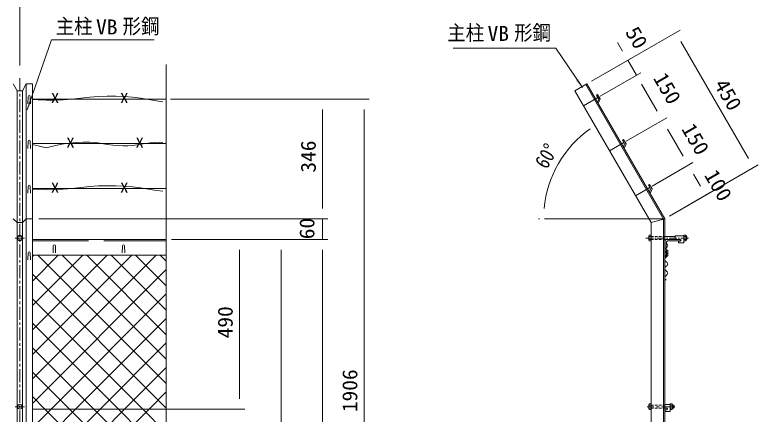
# Model space of a CAD drawing. Units: millimetres, scale not verified. Extents: x -4455 to 4455, y -3150 to 3150.
# Drawn here: x -1440 to 708, y 611 to 1765 of the extents above; entities that cross this region are included whole.
import ezdxf
from ezdxf.enums import TextEntityAlignment as Align

# ---------------------------------------------------------------- set-up
doc = ezdxf.new("R2010")
doc.units = ezdxf.units.MM
doc.header["$LTSCALE"] = 30
for name, pattern in [('DASHED', [7.5, 6, -1.5]), ('USER1', [2, 1.25, -0.25, 0.25, -0.25]), ('USER2', [0.375, 0.25, -0.125]), ('USER4', [1.125, 0.75, -0.125, 0.125, -0.125])]:
    doc.linetypes.add(name, pattern=pattern)
for name, color, linetype, lineweight in [('0-0_1部材', 3, 'Continuous', 18), ('0-1_7詳細', 7, 'Continuous', 18), ('0-2_6文字', 3, 'Continuous', 9), ('0-3_5寸法', 1, 'Continuous', 18), ('0-5_8部品', 3, 'Continuous', 18), ('0-6_0', 3, 'Continuous', 18), ('0-8_2網', 4, 'Continuous', 18), ('0-9_AMI', 3, 'Continuous', 18), ('0-B_中心線', 1, 'USER1', 18), ('0-D_BUHIN', 3, 'Continuous', 18)]:
    doc.layers.add(name, color=color, linetype=linetype, lineweight=lineweight)
doc.styles.add('ＭＳ ゴシック', font='')
doc.styles.get('ＭＳ ゴシック').set_extended_font_data('MS Gothic')

msp = doc.modelspace()

# ---------------------------------------------------------------- linework, layer by layer
at = {"layer": '0-0_1部材', "color": 1}
for p, q in [((316.14, 1659.42), (301.14, 1685.4)), ((226.21, 1572.85), (344.13, 1640.93)), ((356.14, 1590.13), (331.14, 1633.43)), ((251.21, 1529.55), (369.13, 1597.63)), ((251.21, 1529.55), (369.13, 1597.63)), ((371.14, 1564.15), (416.14, 1486.21)), ((371.14, 1564.15), (386.14, 1538.17)), ((244.68, 1525.78), (203.58, 1502.05)), ((-1389.01, 1521.64), (-1002.19, 1521.64)), ((326.21, 1399.65), (444.13, 1467.73)), ((326.21, 1399.65), (444.13, 1467.73)), ((446.14, 1434.25), (491.14, 1356.31)), ((319.68, 1395.88), (278.58, 1372.15)), ((-1389.01, 1392.79), (-1002.19, 1392.79)), ((401.21, 1269.74), (519.13, 1337.83)), ((401.21, 1269.74), (519.13, 1337.83)), ((521.14, 1304.35), (541.14, 1269.7)), ((-1389.01, 1262.89), (-1002.19, 1262.89)), ((394.68, 1265.98), (353.58, 1242.24)), ((451.21, 1183.14), (569.13, 1251.22))]:
    msp.add_line(p, q, dxfattribs=at)
at = {"layer": '0-0_1部材', "color": 4}
msp.add_line((-1002.19, 414.18), (-1002.19, 1621.63), dxfattribs=at)
at = {"layer": '0-0_1部材', "color": 7, "lineweight": 9}
for p, q in [((-1433.01, 1545.35), (-1444.51, 1565.35)), ((-1418.01, 1545.35), (-1406.51, 1565.35)), ((-1389.01, 1565.35), (-1406.51, 1565.35)), ((-1389.01, 1565.35), (-1389.01, -684.36)), ((210.19, 1563.6), (434.72, 1174.7)), ((-1433.01, 1545.35), (-1418.01, 1545.35)), ((178.58, 1545.35), (398.22, 1164.92)), ((244.01, 1534.94), (251.5, 1521.98)), ((243.47, 1512.96), (247.05, 1521.69)), ((246, 1508.58), (251.5, 1521.98)), ((319.01, 1405.04), (315.55, 1403.04)), ((315.55, 1403.04), (322.05, 1391.78)), ((319.01, 1405.04), (326.5, 1392.08)), ((318.47, 1383.06), (322.05, 1391.78)), ((321, 1378.68), (326.5, 1392.08)), ((394.01, 1275.14), (401.5, 1262.18)), ((393.47, 1253.15), (397.05, 1261.88)), ((396, 1248.77), (401.5, 1262.18)), ((-1433.01, 1164.92), (-1444.51, 1175.64)), ((-1433.01, 1164.92), (-1418.01, 1164.92)), ((-1418.01, 1164.92), (-1406.51, 1175.64)), ((-1406.51, 1175.64), (-1389.01, 1175.64)), ((398.22, 1164.92), (438.22, 1175.64)), ((398.22, 1164.92), (398.22, -684.36)), ((434.72, 1174.7), (434.72, -684.36)), ((438.22, 1175.64), (438.22, -684.36)), ((-1002.19, 1115.64), (-1389.01, 1115.64)), ((438.22, 1070.64), (438.22, 1110.64)), ((442.22, 1073.64), (442.22, 1107.14)), ((446.72, 1111.64), (480.22, 1111.64)), ((443.1, 1084.49), (443.1, 1070.82)), ((446.6, 1084.49), (443.1, 1084.49)), ((446.6, 1084.49), (446.6, 1069.1)), ((-1002.19, 1070.64), (-1389.01, 1070.64)), ((438.22, 1067.05), (443.1, 1070.82)), ((438.22, 1070.64), (439.22, 1070.64)), ((438.22, 1062.62), (446.6, 1069.1))]:
    msp.add_line(p, q, dxfattribs=at)
at = {"layer": '0-0_1部材'}
for p, q in [((-1406.51, 1565.35), (-1406.51, -684.36)), ((-1433.01, 1545.35), (-1433.01, -684.36)), ((-1418.01, 1545.35), (-1418.01, -684.36)), ((-1329.26, 1077.14), (-1328.51, 1097.64)), ((-1321.76, 1077.14), (-1322.51, 1097.64)), ((-1129.26, 1077.14), (-1128.51, 1097.64)), ((-1121.76, 1077.14), (-1122.51, 1097.64))]:
    msp.add_line(p, q, dxfattribs=at)
at = {"layer": '0-0_1部材', "color": 1, "linetype": 'DASHED'}
msp.add_line((-1002.19, 1111.64), (-1389.01, 1111.64), dxfattribs=at)
at = {"layer": '0-0_1部材', "color": 7, "lineweight": 9}
for points in [[(178.58, 1545.35), (213.22, 1565.35), (438.22, 1175.64)], [(244.01, 1534.94), (240.55, 1532.94), (247.05, 1521.69)], [(394.01, 1275.14), (390.55, 1273.14), (397.05, 1261.88)], [(443.22, 1115.64), (483.22, 1115.64), (483.22, 1114.64)]]:
    msp.add_lwpolyline(points, dxfattribs=at)
at = {"layer": '0-0_1部材', "color": 1}
for points in [[(-1389.01, 1519.99), (-1371.88, 1518.89), (-1348.71, 1518.3), (-1324.87, 1518.57), (-1300.34, 1519.7), (-1275.14, 1521.68), (-1249.26, 1524.53), (-1223.26, 1527.32), (-1197.68, 1529.16), (-1172.53, 1530.03), (-1147.81, 1529.95), (-1123.51, 1528.91), (-1099.64, 1526.92), (-1076.2, 1523.96), (-1053.18, 1520.04), (-1030.61, 1516.22), (-1011.81, 1513.95)], [(-1011.81, 1396.35), (-1020.63, 1396.55), (-1035.06, 1396.21), (-1048.81, 1395.2), (-1061.89, 1393.52), (-1074.29, 1391.17), (-1086.64, 1388.85), (-1099.56, 1387.27), (-1113.03, 1386.42), (-1127.06, 1386.31), (-1141.65, 1386.94), (-1156.81, 1388.31), (-1172.52, 1390.41), (-1188.8, 1393.25), (-1205.8, 1395.86), (-1223.69, 1397.26), (-1242.46, 1397.46), (-1262.13, 1396.46), (-1282.69, 1394.25), (-1304.13, 1390.84), (-1326.46, 1386.23), (-1349.68, 1380.42)], [(-1349.68, 1380.42), (-1368.03, 1385.43), (-1385.02, 1389.39), (-1389.01, 1390.13)], [(-1389.01, 1261.24), (-1371.88, 1260.13), (-1348.71, 1259.54), (-1324.87, 1259.81), (-1300.34, 1260.94), (-1275.14, 1262.92), (-1249.26, 1265.77), (-1223.26, 1268.56), (-1197.68, 1270.4), (-1172.53, 1271.28), (-1147.81, 1271.2), (-1123.51, 1270.16), (-1099.64, 1268.16), (-1076.2, 1265.2), (-1053.18, 1261.29), (-1030.61, 1257.47), (-1011.81, 1255.2)]]:
    msp.add_lwpolyline(points, dxfattribs=at)
at = {"layer": '0-0_1部材'}
for centre in [(-1325.51, 1097.64), (-1125.51, 1097.64)]:
    msp.add_arc(centre, 3, 0, 180, dxfattribs=at)
at = {"layer": '0-0_1部材', "color": 7, "lineweight": 9}
for centre, radius, start, end in [((443.22, 1110.64), 5, 90, 180), ((446.72, 1107.14), 4.5, 90, 180), ((480.22, 1114.64), 3, 270, 360), ((439.22, 1073.64), 3, 270, 360)]:
    msp.add_arc(centre, radius, start, end, dxfattribs=at)
at = {"layer": '0-1_7詳細', "color": 1}
msp.add_line((-1425.51, 1618.78), (-1425.51, 1907.37), dxfattribs=at)
at = {"layer": '0-2_6文字', "color": 7}
for points in [[(-1037.42, 1693.04), (-1333.7, 1693.04), (-1403.73, 1490.46)], [(-173.44, 1668.58), (123.13, 1668.58), (199.92, 1554.76)]]:
    msp.add_lwpolyline(points, dxfattribs=at)
for points in [[(201.04, 1553.1), (179.94, 1575.06), (188.58, 1580.89)], [(-1404.38, 1488.57), (-1399.51, 1518.62), (-1389.66, 1515.22)]]:
    msp.add_solid(points, dxfattribs=at)
at = {"layer": '0-3_5寸法'}
for p, q in [((226.21, 1572.85), (482.69, 1720.93)), ((484.7, 1687.45), (679.7, 1349.7)), ((-989.65, 1521.64), (-415.62, 1521.64)), ((-987.19, 1521.64), (-535.62, 1521.64)), ((-550.62, 1205.64), (-550.62, 1491.64)), ((-430.62, 1491.64), (-430.62, -354.36)), ((451.21, 1183.14), (707.69, 1331.22)), ((-550.62, 1205.64), (-550.62, 1235.64)), ((-1370.86, 1175.64), (-535.62, 1175.64)), ((-1370.86, 1175.64), (-535.62, 1175.64)), ((-550.62, 1115.64), (-550.62, 1175.64)), ((75.74, 1175.64), (72.9, 1175.64)), ((90.74, 1175.64), (438.22, 1175.64)), ((-987.19, 1115.64), (-535.62, 1115.64)), ((-987.19, 1115.64), (-535.62, 1115.64)), ((-987.19, 1115.64), (-655.62, 1115.64)), ((-987.19, 1115.64), (-775.62, 1115.64)), ((-790.62, 655.64), (-790.62, 1085.64)), ((-670.62, -324.36), (-670.62, 1085.64)), ((-550.62, 1085.64), (-550.62, 1055.64)), ((-550.62, 1085.64), (-550.62, -354.36)), ((-1028.52, 625.64), (-775.62, 625.64)), ((-987.19, 625.64), (-775.62, 625.64))]:
    msp.add_line(p, q, dxfattribs=at)
msp.add_arc((407.04, 1175.64), 319.14, 125.38795, 174.61205, dxfattribs=at)
at = {"layer": '0-5_8部品', "color": 1, "linetype": 'USER1'}
for p, q in [((-1438.95, 1120.09), (-1412.07, 1120.09)), ((-1438.94, 632.78), (-1412.06, 632.78)), ((466.55, 632.78), (387.51, 632.78))]:
    msp.add_line(p, q, dxfattribs=at)
at = {"layer": '0-5_8部品', "color": 1, "linetype": 'USER4'}
msp.add_line((506.45, 1120.09), (383.17, 1120.09), dxfattribs=at)
at = {"layer": '0-5_8部品'}
for p, q in [((392.51, 1124.09), (398.22, 1124.09)), ((392.93, 1127.93), (398.22, 1127.93)), ((438.22, 1124.09), (468.03, 1124.09)), ((468.03, 1126.41), (493.03, 1126.41)), ((468.03, 1126.41), (468.03, 1115.91)), ((493.03, 1112.25), (493.03, 1127.93)), ((493.03, 1126.41), (493.03, 1106.41)), ((498.74, 1124.09), (493.03, 1124.09)), ((499.43, 1114.17), (499.43, 1126.01)), ((391.82, 1114.17), (392.93, 1112.25)), ((392.51, 1116.09), (398.22, 1116.09)), ((438.22, 1116.09), (468.03, 1116.09)), ((468.03, 1115.91), (482.78, 1115.91)), ((478.03, 1111.41), (482.78, 1111.41)), ((478.03, 1111.41), (478.03, 1106.41)), ((478.03, 1106.41), (493.03, 1106.41)), ((498.74, 1116.09), (493.03, 1116.09)), ((498.32, 1112.25), (493.03, 1112.25)), ((499.43, 1114.17), (498.32, 1112.25)), ((391.82, 638.7), (392.93, 640.62)), ((391.82, 626.86), (391.82, 638.7)), ((392.51, 636.78), (398.22, 636.78)), ((392.51, 628.78), (398.22, 628.78)), ((392.93, 640.62), (398.22, 640.62)), ((398.22, 624.94), (398.22, 640.62)), ((438.22, 639.1), (453.97, 639.1)), ((438.22, 628.6), (443.72, 628.6)), ((438.97, 624.1), (438.97, 619.1)), ((438.97, 624.1), (443.72, 624.1)), ((453.97, 624.94), (453.97, 640.62)), ((453.97, 639.1), (453.97, 619.1)), ((459.68, 636.78), (453.97, 636.78)), ((459.68, 628.78), (453.97, 628.78)), ((459.26, 624.94), (453.97, 624.94)), ((460.37, 626.86), (459.26, 624.94)), ((460.37, 626.86), (460.37, 638.7)), ((460.37, 636.78), (463.92, 636.78)), ((460.37, 628.78), (463.92, 628.78)), ((463.92, 628.78), (463.92, 636.78)), ((438.97, 619.1), (453.97, 619.1))]:
    msp.add_line(p, q, dxfattribs=at)
at = {"layer": '0-5_8部品', "linetype": 'USER2'}
for p, q in [((398.22, 1124.09), (438.22, 1124.09)), ((398.22, 1116.09), (438.22, 1116.09))]:
    msp.add_line(p, q, dxfattribs=at)
at = {"layer": '0-5_8部品', "color": 1, "linetype": 'USER2'}
for p, q in [((398.22, 636.78), (438.22, 636.78)), ((398.22, 628.78), (438.22, 628.78))]:
    msp.add_line(p, q, dxfattribs=at)
at = {"layer": '0-5_8部品', "color": 7, "lineweight": 9}
msp.add_line((438.22, 617.64), (438.22, 633.64), dxfattribs=at)
at = {"layer": '0-5_8部品', "color": 1}
for p, q in [((460.37, 635.98), (464.33, 635.98)), ((460.37, 629.58), (464.33, 629.58))]:
    msp.add_line(p, q, dxfattribs=at)
at = {"layer": '0-5_8部品'}
msp.add_lwpolyline([(-1417.68, 1120.09), (-1421.6, 1126.88), (-1429.44, 1126.88), (-1433.36, 1120.09), (-1429.44, 1113.3), (-1421.6, 1113.3)], close=True, dxfattribs=at)
for points in [[(391.82, 1114.17), (391.82, 1126.01), (392.93, 1127.93)], [(392.93, 1112.25), (398.22, 1112.25), (398.22, 1127.93)], [(499.43, 1126.01), (498.32, 1127.93), (493.03, 1127.93)], [(391.82, 626.86), (392.93, 624.94), (398.22, 624.94)], [(460.37, 638.7), (459.26, 640.62), (453.97, 640.62)]]:
    msp.add_lwpolyline(points, dxfattribs=at)
for centre in [(-1425.52, 1120.09), (-1425.51, 632.78)]:
    msp.add_circle(centre, 6.8, dxfattribs=at)
for centre, radius, start, end in [((394.85, 1126.01), 3.03, 180, 219.3382), ((403.82, 1120.09), 12, 160.52878, 199.47122), ((496.4, 1126.01), 3.03, 320.6618, 360), ((487.43, 1120.09), 12, 340.52878, 19.47122), ((496.27, 1120.09), 6.71, 298.05542, 61.94458), ((394.85, 1114.17), 3.03, 140.6618, 180), ((482.78, 1113.66), 2.25, 270, 90), ((496.4, 1114.17), 3.03, 360, 39.3382), ((394.85, 638.7), 3.03, 180, 219.3382), ((403.82, 632.78), 12, 160.52878, 199.47122), ((394.85, 626.86), 3.03, 140.6618, 180), ((443.72, 626.35), 2.25, 270, 90), ((457.34, 638.7), 3.03, 320.6618, 0), ((448.37, 632.78), 12, 340.52878, 19.47122), ((457.34, 626.86), 3.03, 0, 39.3382), ((457, 632.78), 8, 330, 30)]:
    msp.add_arc(centre, radius, start, end, dxfattribs=at)
at = {"layer": '0-6_0'}
for p, q in [((-1402.26, 1508.02), (-1401.51, 1528.52)), ((-1394.76, 1508.02), (-1395.51, 1528.52)), ((-1402.26, 1379.17), (-1401.51, 1399.67)), ((-1394.76, 1379.17), (-1395.51, 1399.67)), ((-1402.26, 1249.26), (-1401.51, 1269.76)), ((-1394.76, 1249.26), (-1395.51, 1269.76)), ((-1402.26, 1057.02), (-1401.51, 1077.52)), ((-1394.76, 1057.02), (-1395.51, 1077.52))]:
    msp.add_line(p, q, dxfattribs=at)
for centre in [(-1398.51, 1528.52), (-1398.51, 1399.67), (-1398.51, 1269.76), (-1398.51, 1077.52)]:
    msp.add_arc(centre, 3, 0, 180, dxfattribs=at)
at = {"layer": '0-8_2網'}
for p, q in [((-1389.01, 1066.54), (-1384.91, 1070.64)), ((-1389.01, 995.83), (-1314.2, 1070.64)), ((-1389.01, 925.12), (-1243.48, 1070.64)), ((-1389.01, 854.41), (-1172.77, 1070.64)), ((-1389.01, 783.7), (-1102.06, 1070.64)), ((-1389.01, 712.99), (-1031.35, 1070.64)), ((-1002.19, 699.27), (-1373.57, 1070.64)), ((-1002.19, 769.98), (-1302.86, 1070.64)), ((-1002.19, 840.69), (-1232.15, 1070.64)), ((-1002.19, 911.4), (-1161.44, 1070.64)), ((-1002.19, 982.11), (-1090.73, 1070.64)), ((-1002.19, 1052.82), (-1020.01, 1070.64)), ((-1389.01, 642.28), (-1002.19, 1029.09)), ((-1002.19, 628.56), (-1389.01, 1015.37)), ((-1334.93, 625.64), (-1002.19, 958.38)), ((-1069.99, 625.64), (-1389.01, 944.66)), ((-1264.22, 625.64), (-1002.19, 887.67)), ((-1140.7, 625.64), (-1389.01, 873.95)), ((-1193.51, 625.64), (-1002.19, 816.96)), ((-1122.8, 625.64), (-1002.19, 746.25)), ((-1052.09, 625.64), (-1002.19, 675.54)), ((-1389.01, 571.57), (-1334.93, 625.64)), ((-1389.01, 500.86), (-1264.22, 625.64)), ((-1389.01, 430.15), (-1193.51, 625.64)), ((-1389.01, 359.43), (-1122.8, 625.64)), ((-1389.01, 288.72), (-1052.09, 625.64)), ((-1002.19, 487.13), (-1140.7, 625.64)), ((-1002.19, 557.84), (-1069.99, 625.64))]:
    msp.add_line(p, q, dxfattribs=at)
for points in [[(-1002.19, 416.42), (-1211.41, 625.64), (-1389.01, 803.24)], [(-1022.09, 365.61), (-1282.12, 625.64), (-1389.01, 732.53)], [(-1002.19, 275), (-1352.83, 625.64), (-1389.01, 661.82)]]:
    msp.add_lwpolyline(points, dxfattribs=at)
at = {"layer": '0-9_AMI'}
for centre, start, end in [((438.86, 1098.35), 298.07249, 61.92751), ((445.98, 1085.01), 118.07249, 241.92751), ((438.86, 1071.68), 298.07249, 61.92751), ((445.98, 1058.35), 118.07249, 241.92751), ((445.98, 1031.68), 118.07249, 241.92751), ((438.86, 1045.01), 298.07249, 61.92751), ((445.98, 1005.01), 118.07249, 241.92751), ((438.86, 1018.35), 298.07249, 61.92751)]:
    msp.add_arc(centre, 7.56, start, end, dxfattribs=at)
at = {"layer": '0-B_中心線'}
msp.add_line((-1425.51, 1581.42), (-1425.51, -737.54), dxfattribs=at)
at = {"layer": '0-D_BUHIN'}
msp.add_line((-1002.19, 625.64), (-1389.01, 625.64), dxfattribs=at)

# ---------------------------------------------------------------- texts
at = {"layer": '0-0_1部材', "style": 'ＭＳ ゴシック', "width": 1.05}
for s, p in [('50', (311.34, 1708.54)), ('150', (392.17, 1575.47)), ('150', (473.67, 1428.83)), ('100', (539.53, 1295.26))]:
    msp.add_text(s, height=43.33, rotation=300, dxfattribs=at).set_placement(p, align=Align.BOTTOM_LEFT)
at = {"layer": '0-0_1部材', "color": 1, "style": 'ＭＳ ゴシック', "width": 1.2}
for p in [(-1335.33, 1501.37), (-1135.33, 1501.37), (-1290.82, 1372.51), (-1090.82, 1372.51), (-1335.33, 1242.61), (-1135.33, 1242.61)]:
    msp.add_text('X', height=28.81, dxfattribs=at).set_placement(p, align=Align.BOTTOM_LEFT)
at = {"layer": '0-2_6文字', "style": 'ＭＳ ゴシック'}
for s, width, p in [('主柱', 0.9, (-1321.42, 1696.97)), ('VB', 1.05, (-1205.02, 1695.16)), ('形鋼', 0.9, (-1128.34, 1697.4)), ('主柱', 0.9, (-190.32, 1678.21)), ('形鋼', 0.9, (2.76, 1678.64)), ('VB', 1.05, (-73.92, 1676.4))]:
    msp.add_text(s, height=43.33, dxfattribs=dict(at, width=width)).set_placement(p, align=Align.BOTTOM_LEFT)
at = {"layer": '0-3_5寸法', "color": 3, "style": 'ＭＳ ゴシック'}
for s, height, rotation, width, p in [('450', 43.33, 300, 1.05, (567.73, 1556.99)), ('346', 43.33, 90, 1.05, (-557.29, 1308.89)), ('60°', 43.3, 60, 0.85, (108.38, 1309.97)), ('60', 43.33, 90, 1.05, (-561.25, 1116.52)), ('490', 43.33, 90, 1.05, (-797.29, 830.14)), ('1906', 43.33, 90, 1.05, (-437.29, 616.89))]:
    msp.add_text(s, height=height, rotation=rotation, dxfattribs=dict(at, width=width)).set_placement(p, align=Align.BOTTOM_LEFT)

doc.saveas('drawing.dxf')
